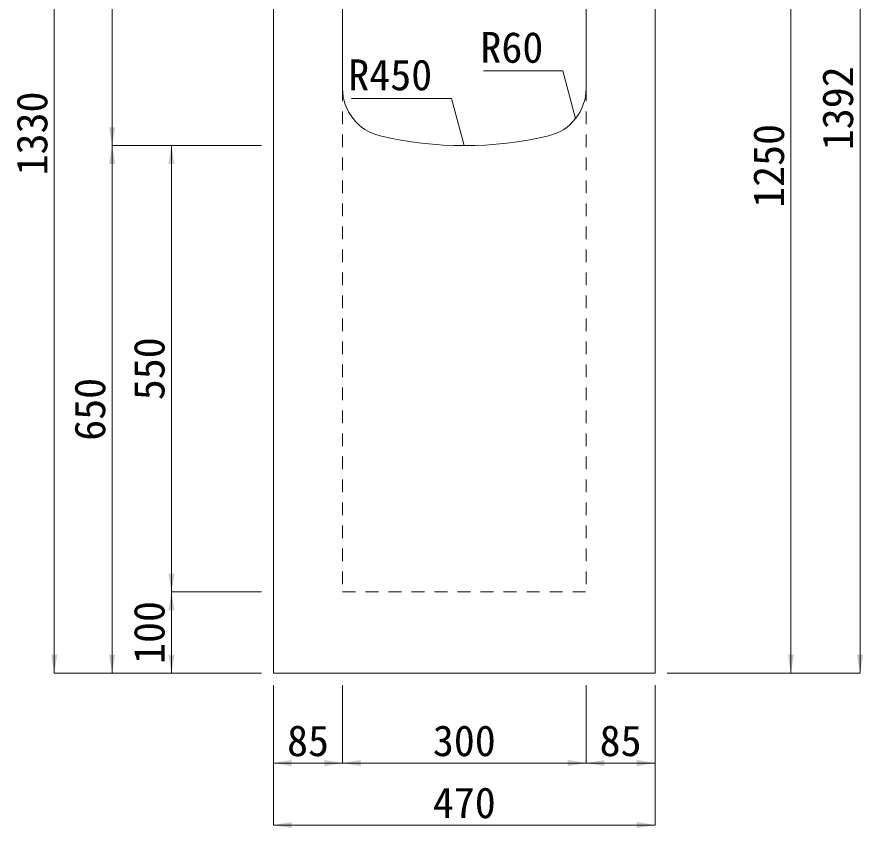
# Model space of a CAD drawing. Units: millimetres at full size. Extents: x -3301 to 90699, y 107523 to 139162.
# Drawn here: x 18601 to 19644, y 110797 to 111796 of the extents above; entities that cross this region are included whole.
import ezdxf
from ezdxf.enums import TextEntityAlignment as Align

# ---------------------------------------------------------------- set-up
doc = ezdxf.new("R2010")
doc.units = ezdxf.units.MM
doc.header["$LTSCALE"] = 21
doc.linetypes.add('USER1', pattern=[1.35, 0.75, -0.6])
for name, color, linetype, lineweight in [('寸法線', 7, 'Continuous', 9), ('引出線', 4, 'Continuous', 9), ('本体', 2, 'Continuous', 9)]:
    doc.layers.add(name, color=color, linetype=linetype, lineweight=lineweight)
doc.styles.add('ＭＳ ゴシック', font='')
doc.styles.get('ＭＳ ゴシック').set_extended_font_data('MS Gothic')

# ---------------------------------------------------------------- blocks, each defined once
blk = doc.blocks.new('filled_arrow')
at = {"color": 0, "linetype": 'Continuous', "lineweight": -2}
blk.add_solid([(7.5, 1.25), (0, 0), (7.5, -1.25)], dxfattribs=at)

msp = doc.modelspace()

# ---------------------------------------------------------------- linework, layer by layer
at = {"layer": '寸法線'}
for p, q in [((19639.77, 112379.57), (19639.77, 110987.57)), ((18647.2, 110987.57), (18647.2, 112317.57)), ((18718.47, 112237.57), (18718.47, 111637.57)), ((19554.67, 110987.57), (19554.67, 112237.57)), ((18902.31, 111637.57), (18718.47, 111637.57)), ((18718.47, 111637.57), (18718.47, 110987.57)), ((18902.31, 111637.57), (18718.47, 111637.57)), ((18791.54, 111087.57), (18791.54, 111637.57)), ((18902.31, 111637.57), (18791.54, 111637.57)), ((18902.31, 111087.57), (18791.54, 111087.57)), ((18791.54, 110987.57), (18791.54, 111087.57)), ((18902.31, 111087.57), (18791.54, 111087.57)), ((18902.31, 110987.57), (18647.2, 110987.57)), ((18902.31, 110987.57), (18718.47, 110987.57)), ((18902.31, 110987.57), (18791.54, 110987.57)), ((19402.31, 110987.57), (19639.77, 110987.57)), ((19402.31, 110987.57), (19554.67, 110987.57)), ((18917.31, 110972.57), (18917.31, 110876.71)), ((18917.31, 110972.57), (18917.31, 110800.28)), ((19002.31, 110972.57), (19002.31, 110876.71)), ((19002.31, 110972.57), (19002.31, 110876.71)), ((19302.31, 110972.57), (19302.31, 110876.71)), ((19302.31, 110972.57), (19302.31, 110876.71)), ((19387.31, 110972.57), (19387.31, 110876.71)), ((19387.31, 110972.57), (19387.31, 110800.28)), ((18917.31, 110876.71), (19002.31, 110876.71)), ((19002.31, 110876.71), (19302.31, 110876.71)), ((19302.31, 110876.71), (19387.31, 110876.71)), ((18917.31, 110800.28), (19387.31, 110800.28))]:
    msp.add_line(p, q, dxfattribs=at)
at = {"layer": '引出線'}
for points in [[(19289.37, 111670.89), (19273.63, 111729.63), (19176.13, 111729.63)], [(19152.31, 111637.57), (19136.71, 111695.78), (19013.22, 111695.78)]]:
    msp.add_lwpolyline(points, dxfattribs=at)
at = {"layer": '本体', "lineweight": 20}
for p, q in [((18917.31, 112237.57), (18917.31, 110987.57)), ((19002.31, 112237.57), (19002.31, 111708.1)), ((19302.31, 112237.57), (19302.31, 111708.1)), ((19387.31, 112237.57), (19387.31, 110987.57)), ((18917.31, 110987.57), (19387.31, 110987.57))]:
    msp.add_line(p, q, dxfattribs=at)
at = {"layer": '本体', "linetype": 'USER1'}
for p, q in [((19002.31, 111708.1), (19002.31, 111087.57)), ((19302.31, 111708.1), (19302.31, 111087.57)), ((19002.31, 111087.57), (19302.31, 111087.57))]:
    msp.add_line(p, q, dxfattribs=at)
at = {"layer": '本体', "lineweight": 13}
for centre, radius, start, end in [((19062.31, 111708.1), 60, 180, 256.65764), ((19242.31, 111708.1), 60, 283.34236, 0), ((19152.31, 112087.57), 450, 256.65764, 283.34236)]:
    msp.add_arc(centre, radius, start, end, dxfattribs=at)

# ---------------------------------------------------------------- block references
at = {"layer": '寸法線', "xscale": 3, "yscale": 3}
for p, rotation in [((18718.47, 111637.57), 90), ((18718.47, 111637.57), 270), ((18791.54, 111637.57), 270), ((18791.54, 111087.57), 90), ((18791.54, 111087.57), 270), ((18647.2, 110987.57), 90), ((18718.47, 110987.57), 90), ((18791.54, 110987.57), 90), ((19554.67, 110987.57), 90), ((19639.77, 110987.57), 90), ((19002.31, 110876.71), 180), ((19302.31, 110876.71), 180), ((19387.31, 110876.71), 180), ((19387.31, 110800.28), 180)]:
    msp.add_blockref('filled_arrow', p, dxfattribs=dict(at, rotation=rotation))
for p in [(18917.31, 110876.71), (19002.31, 110876.71), (19302.31, 110876.71), (18917.31, 110800.28)]:
    msp.add_blockref('filled_arrow', p, dxfattribs=at)
at = {"layer": '引出線', "xscale": 0.0667, "yscale": 0.0667, "rotation": 105}
for p in [(19289.37, 111670.89), (19152.31, 111637.57)]:
    msp.add_blockref('filled_arrow', p, dxfattribs=at)

# ---------------------------------------------------------------- texts
at = {"layer": '寸法線', "style": 'ＭＳ ゴシック'}
for s, p in [('1392', (19612.27, 111683.57)), ('1330', (18619.7, 111652.57)), ('1250', (19527.17, 111612.57)), ('550', (18764.04, 111362.57)), ('650', (18690.97, 111312.57)), ('100', (18764.04, 111037.57))]:
    msp.add_text(s, height=37.98, rotation=90, dxfattribs=at).set_placement(p, align=Align.MIDDLE_CENTER)
for s, p in [('85', (18959.81, 110904.21)), ('300', (19152.31, 110904.21)), ('85', (19344.81, 110904.21)), ('470', (19152.31, 110827.78))]:
    msp.add_text(s, height=37.98, dxfattribs=at).set_placement(p, align=Align.MIDDLE_CENTER)
at = {"layer": '引出線', "style": 'ＭＳ ゴシック'}
for s, p in [('R60', (19249.63, 111777.63)), ('R450', (19112.71, 111743.78))]:
    msp.add_text(s, height=37.98, dxfattribs=at).set_placement(p, align=Align.TOP_RIGHT)

doc.saveas('drawing.dxf')
